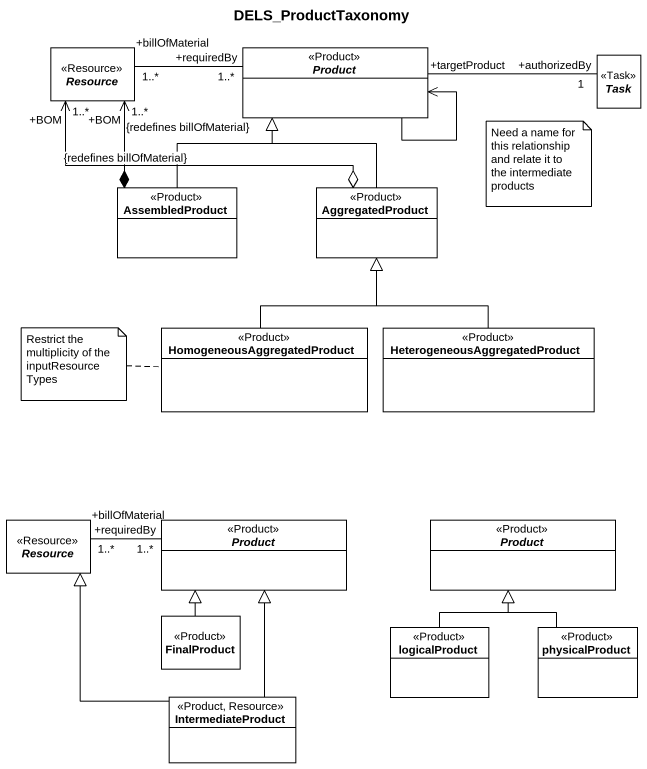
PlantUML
@startuml
title DELS_ProductTaxonomy
hide circle
hide empty members
abstract class Resource <<Resource>>
abstract class Product <<Product>>
abstract class Task <<Task>>
class AssembledProduct <<Product>>
class AggregatedProduct <<Product>>
class HomogeneousAggregatedProduct <<Product>>
class "HeterogeneousAggregatedProduct" as HeterogeneousAggregatedProdu <<Product>>
abstract class "Resource" as Resource_2 <<Resource>>
abstract class "Product" as Product_2 <<Product>>
abstract class "Product" as Product_3 <<Product>>
class FinalProduct <<Product>>
class logicalProduct <<Product>>
class physicalProduct <<Product>>
class IntermediateProduct <<Product, Resource>>
Resource "+BOM\n1..*\n{redefines billOfMaterial}" <-right-o AggregatedProduct
Product "+requiredBy\n1..*" -left- "+billOfMaterial\n1..*" Resource
Product --> Product
Task "1\n+authorizedBy" -left- "+targetProduct" Product
AssembledProduct *-up-> "{redefines billOfMaterial}\n1..*\n+BOM" Resource
AssembledProduct -up-|> Product
AggregatedProduct -up-|> Product
HomogeneousAggregatedProduct -up-|> AggregatedProduct
HeterogeneousAggregatedProdu -up-|> AggregatedProduct
Product_2 "+requiredBy\n1..*" -left- "+billOfMaterial\n1..*" Resource_2
FinalProduct -up-|> Product_2
logicalProduct -up-|> Product_3
physicalProduct -up-|> Product_3
IntermediateProduct -up-|> Resource_2
IntermediateProduct -up-|> Product_2
note as N1
  Need a name for this relationship and relate it to the intermediate products
end note
note left of HomogeneousAggregatedProduct : Restrict the multiplicity of the inputResourceTypes
@enduml
